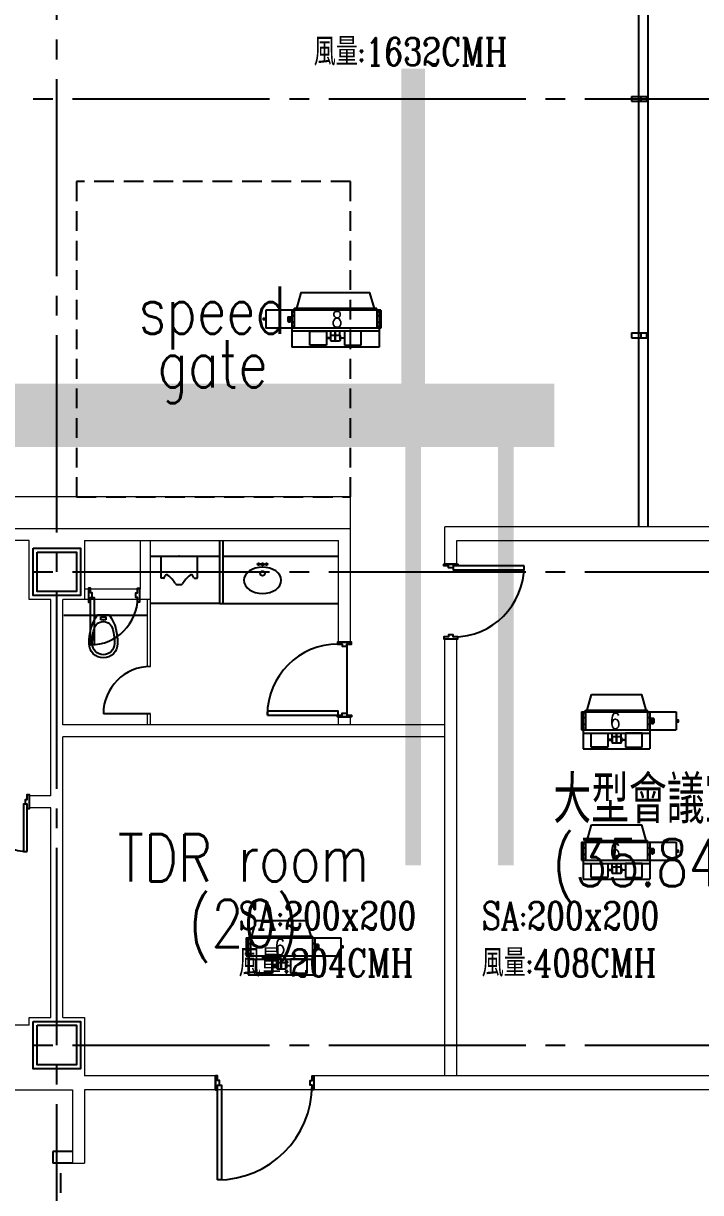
# Model space of a CAD drawing. Extents: x -18489 to 195597, y -1599 to 112111.
# Drawn here: x 25217 to 26077, y 14963 to 16446 of the extents above; entities that cross this region are included whole.
import ezdxf
from ezdxf.enums import TextEntityAlignment as Align

# ---------------------------------------------------------------- set-up
doc = ezdxf.new("R2010")
doc.units = 0
doc.header["$LTSCALE"] = 100
doc.linetypes.add('X-N-FAB-L10$0$COL-CEN-LIN', pattern=[3.25, 2.5, -0.25, 0.25, -0.25])
doc.linetypes.add('X-N-FAB-L10$0$HIDDEN', pattern=[0.375, 0.25, -0.125])
doc.layers.add('188K-SM-03-F10-MECH-EQ-Y2257103$0$0-AHU-SA', color=5, linetype='Continuous', lineweight=0)
for name, color, linetype in [('188K-SM-03-F10-MECH-EQ-Y2257103$0$00_AC_01_設備', 2, 'Continuous'), ('188K-SM-03-F10-MECH-EQ-Y2257103$0$M-DETL-03', 3, 'Continuous'), ('X-N-FAB-L10$0$08', 8, 'Continuous'), ('X-N-FAB-L10$0$4', 8, 'Continuous'), ('X-N-FAB-L10$0$A-WALL-IN', 8, 'Continuous'), ('X-N-FAB-L10$0$BLOCK', 8, 'Continuous'), ('X-N-FAB-L10$0$CCL', 8, 'X-N-FAB-L10$0$COL-CEN-LIN'), ('X-N-FAB-L10$0$COL-S', 8, 'Continuous'), ('X-N-FAB-L10$0$DOOR', 8, 'Continuous'), ('X-N-FAB-L10$0$TXT-CODE', 8, 'Continuous'), ('X-N-FAB-L10$0$WIN-S', 8, 'Continuous')]:
    doc.layers.add(name, color=color, linetype=linetype)
doc.styles.add('188K-SM-03-F10-MECH-EQ-Y2257103$0$CHINESET', font='simplex.shx', dxfattribs={"width": 0.8, "bigfont": 'chineset.shx'})
doc.styles.add('188K-SM-03-F10-MECH-EQ-Y2257103$0$STDTEXT', font='complex.shx', dxfattribs={"bigfont": 'chineset.shx'})
doc.styles.add('X-N-FAB-L10$0$CHINA', font='simplex.shx', dxfattribs={"width": 0.75, "bigfont": 'chineset.shx'})

# ---------------------------------------------------------------- blocks, each defined once
blk = doc.blocks.new('188K-SM-03-F10-MECH-EQ-Y2257103$0$00_AC_FC_600')
at = {"layer": '188K-SM-03-F10-MECH-EQ-Y2257103$0$00_AC_01_設備'}
h = blk.add_hatch(dxfattribs=at)
h.set_pattern_fill('ANSI31', color=2, scale=0.1, angle=45, style=0)
h.set_pattern_definition([(90, (-177626.13145, -12362.65302), (-0.3175, 6e-17), [])])
h.paths.add_polyline_path([(45.9, -36.9), (45.1, -36.9), (45.1, -36.7), (45.9, -36.7)])
at = {"layer": '188K-SM-03-F10-MECH-EQ-Y2257103$0$00_AC_01_設備', "color": 2}
for p, q in [((-37.5, -20), (-31.9, 0)), ((-31.9, 0), (31.9, 0)), ((37.5, -20), (31.9, 0)), ((-44.6, -22), (75.4, -22)), ((-44.6, -22), (-44.6, -45)), ((-42.3, -22), (-42.3, -69)), ((-39.3, -20), (39.2, -20)), ((-39.3, -22), (-39.3, -20)), ((-39.3, -22), (-39.3, -45)), ((39.2, -22), (39.2, -20)), ((39.2, -22), (39.2, -45)), ((42.2, -22), (42.2, -69)), ((75.4, -22), (75.4, -45)), ((47.2, -30.5), (42.2, -30.5)), ((47.2, -30.5), (42.2, -30.5)), ((47.2, -30.5), (42.2, -30.5)), ((44, -32.4), (42.2, -31.3)), ((43.8, -32.9), (42.2, -32)), ((43.8, -33.2), (42.2, -33.2)), ((43.8, -33.8), (42.2, -33.8)), ((43.8, -34.1), (42.2, -35)), ((44, -34.6), (42.2, -35.7)), ((47.2, -36.5), (42.2, -36.5)), ((47.2, -36.5), (42.2, -36.5)), ((47.2, -36.5), (42.2, -36.5)), ((44.2, -32), (44.2, -35)), ((47.2, -32), (44.2, -32)), ((47.2, -35), (44.2, -35)), ((45.1, -35), (45.1, -36.7)), ((45.1, -36.6), (45.9, -36.6)), ((45.1, -36.7), (45.9, -36.7)), ((45.2, -35), (45.2, -36.6)), ((45.8, -35), (45.8, -36.6)), ((45.9, -35), (45.9, -36.7)), ((46.5, -32), (46.5, -30.5)), ((46.5, -32), (46.5, -35)), ((46.5, -35), (46.5, -36.5)), ((47.2, -30.5), (47.2, -36.5)), ((47.2, -30.5), (47.2, -36.5)), ((47.2, -30.5), (47.2, -36.5)), ((47.2, -30.5), (47.2, -36.5)), ((75.4, -32.7), (78.4, -32.7)), ((75.4, -34.3), (78.4, -34.3)), ((-44.6, -45), (75.4, -45)), ((-42.3, -49), (42.2, -49)), ((-32.5, -49), (-11.3, -49)), ((-32.5, -66.7), (-32.5, -49)), ((-11.3, -49), (-11.3, -66.7)), ((-11.3, -57.2), (-11.3, -57.7)), ((-6.2, -57.2), (-11.3, -57.2)), ((-11.3, -57.7), (-6.2, -57.7)), ((-5.7, -54.6), (-6.2, -54.6)), ((-6.2, -54.6), (-6.2, -60.5)), ((-5.7, -54.2), (-5.7, -49)), ((-5.7, -54.2), (-5.7, -60.9)), ((-5.7, -57.7), (-5.7, -57.2)), ((5.3, -53.8), (-5.3, -53.8)), ((-0.2, -61.3), (-0.2, -49)), ((0.2, -61.3), (0.2, -49)), ((5.7, -54.2), (5.7, -49)), ((5.7, -60.9), (5.7, -54.2)), ((5.7, -54.6), (6.2, -54.6)), ((5.7, -57.7), (5.7, -57.2)), ((6.2, -54.6), (6.2, -60.5)), ((6.2, -57.2), (11.3, -57.2)), ((11.3, -57.7), (6.2, -57.7)), ((32.5, -49), (11.3, -49)), ((11.3, -49), (11.3, -66.7)), ((11.3, -57.2), (11.3, -57.7)), ((32.5, -66.7), (32.5, -49)), ((-42.3, -69), (42.2, -69)), ((-11.3, -66.7), (-32.5, -66.7)), ((-6.2, -60.5), (-5.7, -60.5)), ((-5.3, -61.3), (5.3, -61.3)), ((6.2, -60.5), (5.7, -60.5)), ((11.3, -66.7), (32.5, -66.7))]:
    blk.add_line(p, q, dxfattribs=at)
at = {"layer": '188K-SM-03-F10-MECH-EQ-Y2257103$0$00_AC_01_設備', "color": 2, "const_width": 0.1}
for points in [[(-40.1, -24.5), (-41.4, -24.5)], [(-40.8, -23.9), (-40.8, -25.1)], [(41.4, -24.5), (40.1, -24.5)], [(40.7, -23.9), (40.7, -25.1)], [(-40.1, -42.5), (-41.4, -42.5)], [(-40.8, -41.9), (-40.8, -43.1)], [(41.4, -42.5), (40.1, -42.5)], [(40.7, -41.9), (40.7, -43.1)]]:
    blk.add_lwpolyline(points, dxfattribs=at)
at = {"layer": '188K-SM-03-F10-MECH-EQ-Y2257103$0$00_AC_01_設備', "color": 2}
for points in [[(45.1, -36.7), (45.1, -36.9), (45.9, -36.9), (45.9, -36.7)], [(75.4, -34.5), (78.4, -34.5), (78.4, -32.5), (75.4, -32.5)]]:
    blk.add_lwpolyline(points, close=True, dxfattribs=at)
for centre in [(-40.8, -29.3), (40.7, -29.3), (-40.8, -37.7), (40.7, -37.7)]:
    blk.add_circle(centre, 0.2, dxfattribs=at)
for centre, radius, start, end in [((46.2, -33.5), 2.5, 143.1301, 216.8699), ((42.4, -33.5), 2.5, 323.1301, 36.8699), ((-5.3, -54.2), 0.405, 90, 180), ((5.3, -54.2), 0.405, 0, 90), ((-5.3, -60.9), 0.405, 180, 270), ((5.3, -60.9), 0.405, 270, 0)]:
    blk.add_arc(centre, radius, start, end, dxfattribs=at)
at = {"layer": '188K-SM-03-F10-MECH-EQ-Y2257103$0$00_AC_01_設備', "color": 2, "insert": (-8.8, -23.7, 0), "char_height": 20, "attachment_point": 1, "style": '188K-SM-03-F10-MECH-EQ-Y2257103$0$CHINESET'}
blk.add_mtext_dynamic_manual_height_columns('6', width=135.411, gutter_width=500, heights=[0], dxfattribs=at)
blk = doc.blocks.new('188K-SM-03-F10-MECH-EQ-Y2257103$0$00_AC_FC_800')
at = {"layer": '188K-SM-03-F10-MECH-EQ-Y2257103$0$00_AC_01_設備'}
h = blk.add_hatch(dxfattribs=at)
h.set_pattern_fill('ANSI31', color=3, scale=0.01, angle=45, style=0)
h.set_pattern_definition([(270.00000491, (-14689.678363, 2532.36405), (-0.03175, -2.72e-09), [])])
h.paths.add_polyline_path([(59.1, -36.9), (58.4, -36.9), (58.4, -36.7), (59.1, -36.7)])
at = {"layer": '188K-SM-03-F10-MECH-EQ-Y2257103$0$00_AC_01_設備', "color": 3}
for p, q in [((-57.8, -22), (88.2, -22)), ((-57.8, -22), (-57.8, -45)), ((-55.5, -22), (-55.5, -69)), ((-52.5, -20), (52.5, -20)), ((-52.5, -22), (-52.5, -20)), ((-52.5, -22), (-52.5, -45)), ((52.5, -22), (52.5, -20)), ((52.5, -22), (52.5, -45)), ((55.5, -22), (55.5, -69)), ((88.2, -22), (88.2, -45)), ((60.5, -30.5), (55.5, -30.5)), ((60.5, -30.5), (55.5, -30.5)), ((60.5, -30.5), (55.5, -30.5)), ((57.3, -32.4), (55.5, -31.3)), ((57.1, -32.9), (55.5, -32)), ((57, -33.2), (55.5, -33.2)), ((57, -33.8), (55.5, -33.8)), ((57.1, -34.1), (55.5, -35)), ((57.3, -34.6), (55.5, -35.7)), ((60.5, -36.5), (55.5, -36.5)), ((60.5, -36.5), (55.5, -36.5)), ((60.5, -36.5), (55.5, -36.5)), ((57.5, -32), (57.5, -35)), ((60.5, -32), (57.5, -32)), ((60.5, -35), (57.5, -35)), ((58.4, -35), (58.4, -36.7)), ((58.4, -36.6), (59.1, -36.6)), ((58.4, -36.7), (59.1, -36.7)), ((58.5, -35), (58.5, -36.6)), ((59, -35), (59, -36.6)), ((59.1, -35), (59.1, -36.7)), ((59.8, -32), (59.8, -30.5)), ((59.8, -32), (59.8, -35)), ((59.8, -35), (59.8, -36.5)), ((60.5, -30.5), (60.5, -36.5)), ((60.5, -30.5), (60.5, -36.5)), ((60.5, -30.5), (60.5, -36.5)), ((60.5, -30.5), (60.5, -36.5)), ((88.2, -32.7), (91.2, -32.7)), ((88.2, -34.3), (91.2, -34.3)), ((-57.8, -45), (88.2, -45)), ((-55.5, -49), (55.5, -49)), ((-32.5, -49), (-11.3, -49)), ((-32.5, -66.7), (-32.5, -49)), ((-11.3, -49), (-11.3, -66.7)), ((-11.3, -57.2), (-11.3, -57.7)), ((-6.2, -57.2), (-11.3, -57.2)), ((-11.3, -57.7), (-6.2, -57.7)), ((-5.7, -54.6), (-6.2, -54.6)), ((-6.2, -54.6), (-6.2, -60.5)), ((-5.7, -54.2), (-5.7, -49)), ((-5.7, -54.2), (-5.7, -60.9)), ((-5.7, -57.7), (-5.7, -57.2)), ((5.3, -53.8), (-5.3, -53.8)), ((-0.2, -61.3), (-0.2, -49)), ((0.2, -61.3), (0.2, -49)), ((5.7, -54.2), (5.7, -49)), ((5.7, -60.9), (5.7, -54.2)), ((5.7, -54.6), (6.2, -54.6)), ((5.7, -57.7), (5.7, -57.2)), ((6.2, -54.6), (6.2, -60.5)), ((6.2, -57.2), (11.3, -57.2)), ((11.3, -57.7), (6.2, -57.7)), ((32.5, -49), (11.3, -49)), ((11.3, -49), (11.3, -66.7)), ((11.3, -57.2), (11.3, -57.7)), ((32.5, -66.7), (32.5, -49)), ((-55.5, -69), (55.5, -69)), ((-11.3, -66.7), (-32.5, -66.7)), ((-6.2, -60.5), (-5.7, -60.5)), ((-5.3, -61.3), (5.3, -61.3)), ((6.2, -60.5), (5.7, -60.5)), ((11.3, -66.7), (32.5, -66.7))]:
    blk.add_line(p, q, dxfattribs=at)
for points in [[(-49.4, -20), (-43.8, 0), (43.8, 0), (49.4, -20)], [(-53.4, -24.5), (-54.6, -24.5)], [(-54, -23.9), (-54, -25.1)], [(54.6, -24.5), (53.4, -24.5)], [(54, -23.9), (54, -25.1)], [(-53.4, -42.5), (-54.6, -42.5)], [(-54, -41.9), (-54, -43.1)], [(54.6, -42.5), (53.4, -42.5)], [(54, -41.9), (54, -43.1)]]:
    blk.add_lwpolyline(points, dxfattribs=at)
for points in [[(58.4, -36.7), (58.4, -36.9), (59.1, -36.9), (59.1, -36.7)], [(88.2, -34.5), (91.2, -34.5), (91.2, -32.5), (88.2, -32.5)]]:
    blk.add_lwpolyline(points, close=True, dxfattribs=at)
for centre in [(-54, -29.3), (54, -29.3), (-54, -37.7), (54, -37.7)]:
    blk.add_circle(centre, 0.2, dxfattribs=at)
for centre, radius, start, end in [((59.5, -33.5), 2.5, 143.1301, 216.8699), ((55.7, -33.5), 2.5, 323.1301, 36.8699), ((-5.3, -54.2), 0.405, 90, 180), ((5.3, -54.2), 0.405, 0, 90), ((-5.3, -60.9), 0.405, 180, 270), ((5.3, -60.9), 0.405, 270, 0)]:
    blk.add_arc(centre, radius, start, end, dxfattribs=at)
at = {"layer": '188K-SM-03-F10-MECH-EQ-Y2257103$0$00_AC_01_設備', "color": 3, "insert": (-8.9, -23.7, 0), "char_height": 20, "attachment_point": 1, "rotation": 0, "style": '188K-SM-03-F10-MECH-EQ-Y2257103$0$CHINESET'}
blk.add_mtext_dynamic_manual_height_columns('8', width=135.411, gutter_width=500, heights=[0], dxfattribs=at)
blk = doc.blocks.new('188K-SM-03-F10-MECH-EQ-Y2257103')
at = {"layer": '188K-SM-03-F10-MECH-EQ-Y2257103$0$0-AHU-SA'}
for points, const_width in [([(25712.2, 16388), (25712.2, 15948.5)], 30), ([(23789, 15614.6), (24486, 15614.6), (24486, 15948.5), (25891.4, 15948.5)], 80), ([(25712.2, 15948.5), (25712.2, 15377.7)], 20), ([(25829.6, 15948.5), (25829.6, 15377.7)], 20)]:
    blk.add_lwpolyline(points, dxfattribs=dict(at, const_width=const_width))
at = {"layer": '188K-SM-03-F10-MECH-EQ-Y2257103$0$00_AC_01_設備', "xscale": -1, "rotation": 359.9999999999986}
blk.add_blockref('188K-SM-03-F10-MECH-EQ-Y2257103$0$00_AC_FC_800', (25613.5, 16104.1), dxfattribs=at)
at = {"layer": '188K-SM-03-F10-MECH-EQ-Y2257103$0$00_AC_01_設備'}
for p in [(25970.3, 15594.5), (25970.3, 15429.3), (25545, 15308)]:
    blk.add_blockref('188K-SM-03-F10-MECH-EQ-Y2257103$0$00_AC_FC_600', p, dxfattribs=at)
at = {"layer": '188K-SM-03-F10-MECH-EQ-Y2257103$0$M-DETL-03', "color": 1, "style": '188K-SM-03-F10-MECH-EQ-Y2257103$0$STDTEXT', "width": 0.8}
for s, p in [('風量:1632CMH', (25585.9, 16392.2)), ('SA:200x200', (25490.6, 15296.7)), ('SA:200x200', (25799, 15296.7)), ('風量:204CMH', (25490.6, 15236.7)), ('風量:408CMH', (25799, 15236.7))]:
    blk.add_text(s, height=35, dxfattribs=at).set_placement(p)
blk = doc.blocks.new('X-N-FAB-L10$0$A$C467ba2ca')
at = {"layer": 'X-N-FAB-L10$0$CCL'}
for p, q in [((-1750, 0), (-1750, 9160)), ((-27730, 5750), (360, 5750)), ((-27730, 5150), (360, 5150)), ((-27730, 4550), (360, 4550))]:
    blk.add_line(p, q, dxfattribs=at)
at = {"layer": 'X-N-FAB-L10$0$COL-S'}
for points in [[(-1780, 5180), (-1720, 5180), (-1720, 5120), (-1780, 5120)], [(-1775, 5175), (-1725, 5175), (-1725, 5125), (-1775, 5125)], [(-1780, 4580), (-1720, 4580), (-1720, 4520), (-1780, 4520)], [(-1775, 4575), (-1725, 4575), (-1725, 4525), (-1775, 4525)]]:
    blk.add_lwpolyline(points, close=True, dxfattribs=at)
blk = doc.blocks.new('X-N-FAB-L10$0$CIR')
blk.add_circle((0, 14.07), 10.5)
blk = doc.blocks.new('X-N-FAB-L10')
at = {"layer": 'X-N-FAB-L10$0$08'}
for p, q in [((25467, 15710), (25467, 15790)), ((25471, 15710), (25471, 15790)), ((25379, 15770), (25467, 15770)), ((25392, 15770), (25392, 15742.5)), ((25392, 15770), (25438, 15770)), ((25438, 15770), (25438, 15742.5)), ((25471, 15770), (25617.5, 15770)), ((25395.679, 15742), (25392.5, 15742)), ((25396.134, 15742.292), (25397.286, 15744.806)), ((25412.036, 15734), (25417.964, 15734)), ((25433.866, 15742.292), (25432.708, 15744.82)), ((25434.321, 15742), (25437.5, 15742)), ((25300, 15728), (25300, 15715)), ((25365, 15727.9), (25365, 15714.9)), ((25467, 15710), (25379, 15710)), ((25467, 15710), (25617.5, 15710)), ((25269, 15695), (25375, 15695)), ((25327, 15695), (25311, 15695)), ((25316, 15689), (25316, 15693)), ((25316, 15693), (25322, 15693)), ((25322, 15689), (25316, 15689)), ((25322, 15693), (25322, 15689))]:
    blk.add_line(p, q, dxfattribs=at)
blk.add_circle((25415, 15770), 0.2, dxfattribs=at)
for centre, radius, start, end in [((25392.5, 15742.5), 0.5, 180, 270), ((25395.679, 15742.5), 0.5, 270, 335.373), ((25399.465, 15743.801), 2.4, 51.2869, 155.374), ((25373.135, 15710.95), 44.5, 32.2557, 51.2871), ((25412.036, 15735.5), 1.5, 212.255, 270), ((25417.964, 15735.5), 1.5, 270, 327.745), ((25456.865, 15710.95), 44.5, 128.713, 147.744), ((25430.535, 15743.801), 2.4, 24.6257, 128.713), ((25434.321, 15742.5), 0.5, 204.627, 270), ((25437.5, 15742.5), 0.5, 270, 0)]:
    blk.add_arc(centre, radius, start, end, dxfattribs=at)
for centre, major_axis in [((25515.965, 15759.754), (-1.004, 1.004)), ((25521, 15748.102), (-2.133, 2.133)), ((25520.965, 15759.754), (1.066, 1.066)), ((25525.965, 15759.754), (-1.004, 1.004))]:
    blk.add_ellipse(centre, major_axis=major_axis, ratio=1, dxfattribs=at)
at = {"layer": 'X-N-FAB-L10$0$08', "extrusion": (0, 0, -1)}
for centre, major_axis, start_param, end_param in [((25362.667, 15661.259), (9.228, 61.014), 4.52566553, 5.14079975), ((25275.333, 15661.259), (-43.634, 43.634), 1.77768053, 2.39281475), ((25362.667, 15661.259), (2.245, 57.664), 4.63685269, 4.94973893), ((25319, 15674.975), (-8.503, 8.503), 5.66698019, 8.47018675), ((25275.333, 15661.259), (-40.806, 40.806), 2.07992851, 2.39281475), ((25319, 15659), (-12.728, 12.728), 2.35619449, 5.49778714), ((25319, 15659), (-9.899, 9.899), 2.35619449, 5.49778714)]:
    blk.add_ellipse(centre, major_axis=major_axis, ratio=1, start_param=start_param, end_param=end_param, dxfattribs=at)
at = {"layer": 'X-N-FAB-L10$0$08'}
blk.add_point((25415, 15770), dxfattribs=at)
at = {"layer": 'X-N-FAB-L10$0$4', "color": 8, "linetype": 'X-N-FAB-L10$0$HIDDEN'}
for p, q in [((25632.5, 16245), (25285, 16245)), ((25285, 16245), (25285, 15845)), ((25632.5, 15845), (25632.5, 16245)), ((25285, 15845), (25632.5, 15845))]:
    blk.add_line(p, q, dxfattribs=at)
at = {"layer": 'X-N-FAB-L10$0$A-WALL-IN', "color": 8}
for p, q in [((25998, 17550), (25998, 15807)), ((26010, 17550), (26010, 15807))]:
    blk.add_line(p, q, dxfattribs=at)
at = {"layer": 'X-N-FAB-L10$0$A-WALL-IN', "color": 3, "lineweight": 0}
for p, q in [((25632.5, 15845), (25102.5, 15845)), ((25632.5, 15805), (25632.5, 15845)), ((26010, 15807), (25752.5, 15807)), ((25752.5, 15760), (25752.5, 15807)), ((26367, 15807), (26010, 15807)), ((25102.5, 15805), (25632.5, 15805)), ((25632.5, 15661), (25632.5, 15805)), ((25225, 15790), (25117.5, 15790)), ((25225, 15715), (25225, 15790)), ((25295, 15790), (25295, 15715)), ((25295, 15790), (25617.5, 15790)), ((25366, 15728), (25366, 15790)), ((25379, 15715), (25379, 15790)), ((25617.5, 15661), (25617.5, 15790)), ((25767.5, 15790), (26105, 15790)), ((25767.5, 15760), (25767.5, 15790)), ((25366, 15728), (25295, 15728)), ((25252.5, 15715), (25225, 15715)), ((25252.5, 15466), (25252.5, 15715)), ((25295, 15715), (25267.5, 15715)), ((25267.5, 15556), (25267.5, 15715)), ((25379, 15715), (25295, 15715)), ((25375, 15629.866), (25375, 15715)), ((25379, 15630), (25379, 15715)), ((25752.5, 15111), (25752.5, 15665)), ((25767.5, 15111), (25767.5, 15665)), ((25375, 15556), (25375, 15570)), ((25379, 15556), (25379, 15570)), ((25752.5, 15556), (25267.5, 15556)), ((25617.5, 15556), (25617.5, 15566)), ((25632.5, 15556), (25632.5, 15566)), ((25267.5, 15185), (25267.5, 15541)), ((25752.5, 15541), (25267.5, 15541)), ((25252.5, 15466), (25225, 15466)), ((25252.5, 15451), (25225, 15451)), ((25252.5, 15185), (25252.5, 15451)), ((25267.5, 15185), (25295, 15185)), ((25295, 15185), (25295, 15111)), ((25225, 15175), (24538.903, 15175)), ((25461.25, 15111), (25295, 15111)), ((26105, 15111), (25586.25, 15111)), ((25190, 15093), (25280, 15093)), ((25280, 15093), (25280, 15000)), ((26367, 15093), (25295, 15093)), ((25295, 15093), (25295, 15000))]:
    blk.add_line(p, q, dxfattribs=at)
for points in [[(25225, 15175), (25225, 15185)], [(25225, 15185), (25252.5, 15185)], [(25280, 15000), (25295, 15000)]]:
    blk.add_lwpolyline(points, dxfattribs=at)
at = {"layer": 'X-N-FAB-L10$0$COL-S', "color": 8}
for p, q in [((25230, 15780), (25290, 15780)), ((25230, 15720), (25230, 15780)), ((25290, 15780), (25290, 15720)), ((25235, 15775), (25285, 15775)), ((25235, 15725), (25235, 15775)), ((25285, 15775), (25285, 15725)), ((25290, 15720), (25230, 15720)), ((25285, 15725), (25235, 15725)), ((25230, 15180), (25290, 15180)), ((25230, 15120), (25230, 15180)), ((25235, 15175), (25285, 15175)), ((25235, 15125), (25235, 15175)), ((25285, 15175), (25285, 15125)), ((25290, 15180), (25290, 15120)), ((25285, 15125), (25235, 15125)), ((25290, 15120), (25230, 15120))]:
    blk.add_line(p, q, dxfattribs=at)
at = {"layer": 'X-N-FAB-L10$0$DOOR'}
for p, q in [((25752.5, 15760), (25767.5, 15760)), ((25767, 15760), (25752.5, 15760)), ((25767.75, 15760), (25755.75, 15760)), ((25617.5, 15661), (25632.5, 15661)), ((25628, 15658.5), (25628, 15568.5)), ((25752.5, 15665), (25767.5, 15665)), ((25379, 15570), (25319, 15570)), ((25617.5, 15566), (25632.5, 15566)), ((25225, 15466), (25225, 15451)), ((25461.25, 15093), (25461.25, 15111)), ((25586.25, 15111), (25586.25, 15093)), ((25586.25, 15109.5), (25586.25, 15094.5)), ((25255, 15015), (25255, 15000)), ((25280, 15015), (25255, 15015)), ((25280, 15000), (25255, 15000))]:
    blk.add_line(p, q, dxfattribs=at)
at = {"layer": 'X-N-FAB-L10$0$DOOR', "linetype": 'X-N-FAB-L10$0$HIDDEN'}
blk.add_line((25265, 14700), (25265, 15000), dxfattribs=at)
at = {"layer": 'X-N-FAB-L10$0$DOOR'}
for points in [[(25765.8, 15760), (25769, 15760), (25769, 15757.5), (25763, 15757.5), (25763, 15755), (25757, 15755), (25757, 15757.5), (25751, 15757.5), (25751, 15760), (25754.2, 15760)], [(25852.904, 15757.5), (25763, 15757.5), (25763, 15752.5), (25852.904, 15752.5)], [(25300, 15714.7), (25300, 15711.5), (25302.5, 15711.5), (25302.5, 15717.5), (25305, 15717.5), (25305, 15723.5), (25302.5, 15723.5), (25302.5, 15729.5), (25300, 15729.5), (25300, 15726.3)], [(25302.5, 15657.596), (25302.5, 15717.5), (25307.5, 15717.5), (25307.5, 15657.596)], [(25365, 15714.7), (25365, 15711.5), (25362.5, 15711.5), (25362.5, 15717.5), (25360, 15717.5), (25360, 15723.5), (25362.5, 15723.5), (25362.5, 15729.5), (25365, 15729.5), (25365, 15726.3)], [(25619.2, 15661), (25616, 15661), (25616, 15658.5), (25622, 15658.5), (25622, 15656), (25628, 15656), (25628, 15658.5), (25634, 15658.5), (25634, 15661), (25630.8, 15661)], [(25765.8, 15665), (25769, 15665), (25769, 15667.5), (25763, 15667.5), (25763, 15670), (25757, 15670), (25757, 15667.5), (25751, 15667.5), (25751, 15665), (25754.2, 15665)], [(25527.096, 15568.5), (25617, 15568.5), (25617, 15573.5), (25527.096, 15573.5)], [(25619.2, 15566), (25616, 15566), (25616, 15568.5), (25622, 15568.5), (25622, 15571), (25628, 15571), (25628, 15568.5), (25634, 15568.5), (25634, 15566), (25630.8, 15566)], [(25225, 15452.7), (25225, 15449.5), (25222.5, 15449.5), (25222.5, 15455.5), (25220, 15455.5), (25220, 15461.5), (25222.5, 15461.5), (25222.5, 15467.5), (25225, 15467.5), (25225, 15464.3)], [(25222.5, 15395.596), (25222.5, 15455.5), (25217.5, 15455.5), (25217.5, 15395.596)], [(25461.25, 15096.2), (25461.25, 15093), (25463.75, 15093), (25463.75, 15099), (25466.25, 15099), (25466.25, 15105), (25463.75, 15105), (25463.75, 15111), (25461.25, 15111), (25461.25, 15107.8)], [(25586.25, 15096.2), (25586.25, 15093), (25583.75, 15093), (25583.75, 15099), (25581.25, 15099), (25581.25, 15105), (25583.75, 15105), (25583.75, 15111), (25586.25, 15111), (25586.25, 15107.8)], [(25463.75, 14979.096), (25463.75, 15099), (25468.75, 15099), (25468.75, 14979.096)]]:
    blk.add_lwpolyline(points, close=True, dxfattribs=at)
for centre, radius, start, end in [((25763, 15757.5), 90, 270, 0), ((25302.5, 15717.5), 60, 270, 0), ((25617, 15568.5), 90, 90, 180), ((25379, 15570), 60, 90, 180), ((25222.5, 15455.5), 60, 180, 270), ((25463.75, 15099), 120, 270, 0)]:
    blk.add_arc(centre, radius, start, end, dxfattribs=at)
at = {"layer": 'X-N-FAB-L10$0$WIN-S'}
for p, q in [((25989.1, 16353), (26010, 16353)), ((25989.1, 16353), (25989.1, 16347)), ((25989.1, 16347), (26010, 16347)), ((26001.1, 16353), (26001.1, 16347)), ((26008.1, 16353), (26008.1, 16347)), ((26010, 16353), (26010, 16347)), ((25989.1, 16053), (26010, 16053)), ((25989.1, 16053), (25989.1, 16047)), ((25989.1, 16047), (26010, 16047)), ((26001.1, 16053), (26001.1, 16047)), ((26008.1, 16053), (26008.1, 16047)), ((26010, 16053), (26010, 16047))]:
    blk.add_line(p, q, dxfattribs=at)
at = {"layer": 'X-N-FAB-L10$0$08', "extrusion": (0, 0, -1), "xscale": 2.25, "yscale": 1.5975, "zscale": -0.225, "rotation": 180.0000000083244}
blk.add_blockref('X-N-FAB-L10$0$CIR', (-25520.976, 15761.786), dxfattribs=at)
at = {"layer": 'X-N-FAB-L10$0$BLOCK'}
blk.add_blockref('X-N-FAB-L10$0$A$C467ba2ca', (27010, 10600), dxfattribs=at)
at = {"layer": 'X-N-FAB-L10$0$TXT-CODE', "color": 8, "style": 'X-N-FAB-L10$0$CHINA', "width": 0.8}
for s, p in [('speed', (25457.429, 16082)), ('gate', (25457.429, 16014)), ('大型會議室', (26010, 15461.25)), ('(35.84)', (26010, 15381.25)), ('TDR room', (25497, 15387.25)), ('(20)', (25497, 15304.25))]:
    blk.add_text(s, height=60, dxfattribs=at).set_placement(p, align=Align.MIDDLE_CENTER)

msp = doc.modelspace()

# ---------------------------------------------------------------- block references
msp.add_blockref('188K-SM-03-F10-MECH-EQ-Y2257103', (0, 0))

# ---------------------------------------------------------------- next in the draw order: block references
msp.add_blockref('X-N-FAB-L10', (0, 0))

doc.saveas('drawing.dxf')
